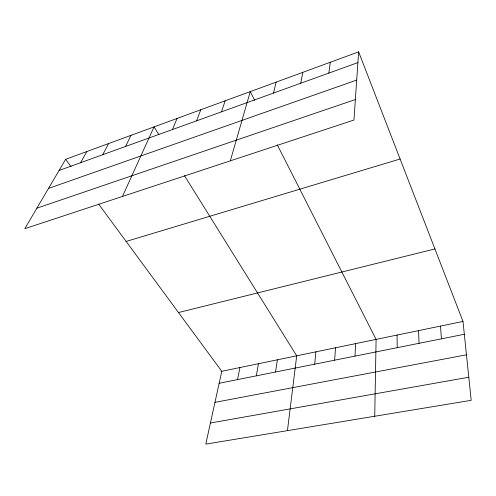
<?xml version="1.0" encoding="UTF-8"?>
<svg xmlns="http://www.w3.org/2000/svg" width="496" height="496" viewBox="0 0 496 496"><rect width="100%" height="100%" fill="white"/><g stroke="black" fill="none" stroke-linecap="round" stroke-linejoin="round"><path stroke-width="0.74" d="M374.734 416.249L376.098 339.4L277.301 144.869M355.018 356.109L355.582 343.641M358.633 51.875L353.952 120.044L24.8 228.687L65.639 159.309L358.633 51.875L462.991 321.433L471.2 400.328L205.784 444.125L221.78 371.299L98.586 204.042M334.626 360.189L335.525 347.783M314.687 364.176L315.902 351.838M287.444 430.652L296.707 355.812L184.425 175.621M328.873 73.086L330.274 62.273M275.54 372L277.357 359.811M256.327 375.838L258.428 363.723M300.756 83.229L302.783 72.354M237.534 379.595L239.909 367.548M273.507 93.062L276.123 82.131M230.311 160.859L250.257 91.617L254.702 100.372M221.47 111.848L225.147 100.824M196.602 120.826L200.768 109.765M172.459 129.537L177.078 118.451M122.438 196.459L154.058 126.889L158.906 134.664M125.544 146.469L131.006 135.34M102.753 154.696L108.605 143.555M80.606 162.688L86.825 151.54M59.074 170.457L357.901 62.608M48.503 188.424L356.698 80.073M36.871 208.177L355.359 99.547M126.139 241.453L400.105 158.999M178.498 312.536L434.93 248.942M221.78 371.299L462.991 321.433M219.151 383.272L464.33 334.261M214.96 402.349L466.463 354.807M210.422 423.014L468.794 377.233M65.639 159.309L71.027 166.625M440.51 326.083L441.428 338.836M418.543 330.627L419.058 343.306M397.073 335.06L397.215 347.677"/></g></svg>
